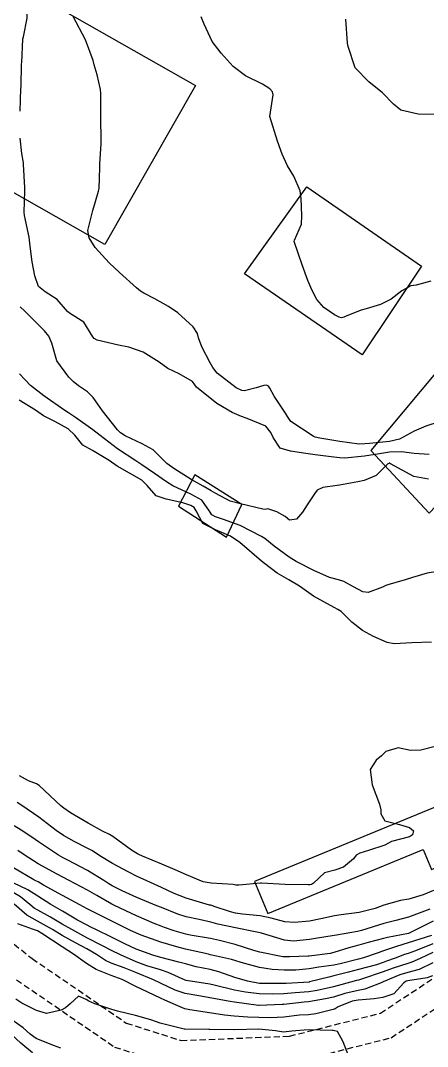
# Model space of a CAD drawing. Header units: metres. Extents: x 292545 to 299085, y 7450245 to 7463078.
# Drawn here: x 296084.5 to 296117.4, y 7461871.4 to 7461954.4 of the extents above; entities that cross this region are included whole.
import ezdxf

# ---------------------------------------------------------------- set-up
doc = ezdxf.new("R2010")
doc.units = ezdxf.units.M
doc.linetypes.add('DASHED', pattern=[0.75, 0.5, -0.25])
for name, color, linetype in [('Curvas de Nivel 1m', 11, 'Continuous'), ('Curvas de Nivel 5m', 15, 'Continuous'), ('Edificações', 30, 'Continuous'), ('Vias Secundárias', 230, 'DASHED')]:
    doc.layers.add(name, color=color, linetype=linetype)

msp = doc.modelspace()

# ---------------------------------------------------------------- linework, layer by layer
at = {"layer": 'Curvas de Nivel 1m', "flags": 128}
for points, elevation in [([(296084.506, 7461947.051), (296084.561, 7461948.871), (296084.565, 7461949.011), (296084.616, 7461950.871), (296084.621, 7461950.984), (296084.721, 7461952.87), (296084.724, 7461952.9), (296084.756, 7461953.056), (296085.071, 7461954.575), (296085.074, 7461954.867), (296084.794, 7461955.962), (296084.305, 7461956.875)], 677), ([(296118.387, 7461921.897), (296117.302, 7461921.563), (296116.38, 7461921.154), (296115.194, 7461920.508), (296114.371, 7461920.305), (296112.744, 7461920.161), (296112.369, 7461920.119), (296111.927, 7461920.105), (296110.37, 7461920.325), (296108.751, 7461920.586), (296108.374, 7461920.68), (296108.203, 7461920.763), (296106.386, 7461921.924), (296106.118, 7461922.341), (296105.962, 7461922.616), (296105.055, 7461923.989), (296104.683, 7461924.636), (296104.576, 7461924.789), (296104.425, 7461924.866), (296104.211, 7461924.856), (296103.576, 7461924.648), (296102.652, 7461924.426), (296102.42, 7461924.454), (296101.958, 7461924.665), (296100.435, 7461925.843), (296100.07, 7461926.317), (296099.865, 7461926.689), (296099.184, 7461927.977), (296098.926, 7461928.703), (296098.834, 7461929.062), (296098.482, 7461929.592), (296097.247, 7461930.722), (296096.498, 7461931.24), (296095.384, 7461931.861), (296094.509, 7461932.323), (296094.242, 7461932.486), (296093.901, 7461932.759), (296092.531, 7461933.998), (296091.709, 7461934.788), (296090.555, 7461936.022), (296090.067, 7461936.805), (296089.973, 7461937.405), (296090.319, 7461938.803), (296090.379, 7461939.009), (296090.597, 7461939.735), (296090.839, 7461940.568), (296090.875, 7461940.797), (296090.938, 7461942.488), (296090.954, 7461942.797), (296091.046, 7461944.408), (296091.052, 7461944.796), (296091.035, 7461946.44), (296091.032, 7461946.797), (296091.01, 7461948.487), (296090.982, 7461948.797), (296090.721, 7461949.989), (296090.493, 7461950.802), (296090.389, 7461951.15), (296089.775, 7461952.81), (296088.772, 7461954.701)], 678), ([(296117.722, 7461933.281), (296116.52, 7461932.973), (296116.095, 7461932.921), (296115.374, 7461932.507), (296114.506, 7461931.829), (296113.639, 7461931.392), (296112.498, 7461931.055), (296112.089, 7461930.952), (296111.064, 7461930.554), (296110.68, 7461930.368), (296110.49, 7461930.335), (296110.309, 7461930.38), (296109.934, 7461930.568), (296109.074, 7461931.156), (296108.505, 7461931.822), (296108.083, 7461932.594), (296107.778, 7461933.343), (296107.309, 7461934.602), (296106.659, 7461936.512), (296106.679, 7461936.609), (296107.264, 7461937.916), (296107.289, 7461938.603), (296107.224, 7461939.983), (296107.139, 7461940.605), (296106.625, 7461941.787), (296106.131, 7461942.615), (296105.705, 7461943.561), (296105.312, 7461944.623), (296104.683, 7461946.63), (296104.962, 7461948.366), (296104.908, 7461948.628), (296104.706, 7461948.859), (296104.109, 7461949.242), (296102.722, 7461949.917), (296101.735, 7461950.67), (296100.744, 7461951.742), (296100.017, 7461952.687), (296099.37, 7461954.091), (296099.15, 7461954.696)], 679), ([(296117.58, 7461919.258), (296116.361, 7461919.336), (296115.353, 7461919.495), (296114.362, 7461919.446), (296113.563, 7461919.325), (296112.359, 7461919.14), (296110.761, 7461918.968), (296110.357, 7461918.986), (296109.884, 7461919.048), (296108.359, 7461919.226), (296107.613, 7461919.345), (296106.362, 7461919.523), (296105.531, 7461919.789), (296104.951, 7461920.631), (296104.783, 7461921.04), (296104.382, 7461921.552), (296102.859, 7461922.185), (296102.39, 7461922.341), (296101.657, 7461922.667), (296100.403, 7461923.38), (296098.771, 7461924.705), (296098.621, 7461924.903), (296098.428, 7461925.172), (296097.359, 7461925.796), (296096.438, 7461926.239), (296095.752, 7461926.737), (296094.455, 7461927.56), (296093.278, 7461927.95), (296092.463, 7461928.109), (296090.736, 7461928.531), (296090.471, 7461928.66), (296090.373, 7461928.801), (296089.648, 7461929.976), (296088.492, 7461930.695), (296088.325, 7461930.832), (296087.483, 7461931.816), (296086.509, 7461932.432), (296085.976, 7461932.855), (296085.669, 7461933.716), (296085.463, 7461934.861), (296085.297, 7461936.121), (296085.23, 7461936.863), (296084.853, 7461938.604), (296084.814, 7461938.868), (296084.87, 7461940.607), (296084.866, 7461940.867), (296084.77, 7461942.73), (296084.758, 7461942.869), (296084.644, 7461943.623), (296084.491, 7461944.872)], 677), ([(296117.541, 7461917.271), (296116.338, 7461917.479), (296114.468, 7461918.518), (296114.388, 7461918.554), (296114.353, 7461918.554), (296114.324, 7461918.549), (296114.246, 7461918.521), (296113.303, 7461917.566), (296112.332, 7461917.164), (296111.823, 7461917.056), (296110.326, 7461916.788), (296110.134, 7461916.764), (296108.981, 7461916.583), (296108.527, 7461916.382), (296108.318, 7461916.09), (296107.718, 7461915.187), (296107.328, 7461914.6), (296106.856, 7461914.046), (296106.296, 7461913.965), (296105.921, 7461914.238), (296105.269, 7461914.626), (296104.53, 7461914.861), (296104.305, 7461914.82), (296104.117, 7461914.83), (296102.309, 7461915.272), (296101.489, 7461915.49), (296100.317, 7461916.098), (296099.958, 7461916.324), (296099.291, 7461916.695), (296098.331, 7461917.236), (296096.93, 7461918.138), (296096.35, 7461918.55), (296096.163, 7461918.733), (296095.266, 7461919.651), (296094.366, 7461920.116), (296092.995, 7461920.774), (296092.624, 7461921.025), (296092.378, 7461921.256), (296091.166, 7461922.792), (296090.414, 7461923.882), (296089.952, 7461924.341), (296089.216, 7461924.818), (296088.773, 7461925.171), (296088.43, 7461925.52), (296087.47, 7461926.84), (296087.045, 7461928.264), (296086.811, 7461928.847), (296086.477, 7461929.266), (296084.871, 7461930.866), (296084.496, 7461931.211)], 676), ([(296117.781, 7461904.078), (296116.178, 7461904.025), (296114.743, 7461903.948), (296114.178, 7461904.051), (296113.09, 7461904.531), (296112.188, 7461905.027), (296111.332, 7461905.69), (296110.466, 7461906.566), (296110.205, 7461906.735), (296109.898, 7461906.882), (296108.221, 7461907.81), (296107.094, 7461908.601), (296106.238, 7461909.134), (296105.274, 7461909.655), (296104.251, 7461910.444), (296104.032, 7461910.642), (296102.275, 7461912.143), (296101.51, 7461912.668), (296100.288, 7461913.163), (296099.273, 7461913.675), (296098.741, 7461914.703), (296098.575, 7461914.975), (296098.307, 7461915.133), (296097.668, 7461915.358), (296096.312, 7461915.638), (296095.5, 7461915.927), (296094.779, 7461916.753), (296094.329, 7461917.177), (296093.342, 7461917.766), (296092.346, 7461918.328), (296091.707, 7461918.786), (296090.361, 7461919.584), (296089.578, 7461920.025), (296088.919, 7461920.822), (296088.38, 7461921.332), (296087.301, 7461921.929), (296086.396, 7461922.397), (296085.74, 7461922.857), (296084.411, 7461923.659)], 674), ([(296118.075, 7461895.644), (296116.91, 7461895.326), (296116.071, 7461895.323), (296115.064, 7461895.519), (296114.07, 7461895.23), (296113.724, 7461894.868), (296113.3, 7461894.528), (296112.81, 7461893.778), (296112.975, 7461892.531), (296113.574, 7461890.97), (296113.668, 7461890.523), (296113.669, 7461890.184), (296114.004, 7461889.622), (296115.186, 7461889.323), (296115.999, 7461889.071), (296116.306, 7461888.806), (296116.23, 7461888.496), (296115.991, 7461888.318), (296114.549, 7461887.953), (296113.984, 7461887.664), (296112.669, 7461887.229), (296111.978, 7461887.012), (296111.681, 7461886.847), (296111.458, 7461886.555), (296110.656, 7461885.87), (296109.959, 7461885.632), (296109.115, 7461885.419), (296108.233, 7461884.587), (296108.052, 7461884.479), (296107.942, 7461884.45), (296107.792, 7461884.443), (296105.941, 7461884.473), (296104.014, 7461884.567), (296103.942, 7461884.566), (296102.188, 7461884.41), (296101.941, 7461884.426), (296101.734, 7461884.456), (296099.942, 7461884.583), (296099.296, 7461884.696), (296097.951, 7461885.244), (296097.028, 7461885.648), (296095.964, 7461886.124), (296094.39, 7461886.754), (296094.105, 7461886.888), (296093.975, 7461886.959), (296093.507, 7461887.236), (296091.989, 7461888.352), (296091.721, 7461888.514), (296091.162, 7461888.792), (296090.002, 7461889.438), (296088.562, 7461890.277), (296088.02, 7461890.634), (296087.784, 7461890.832), (296086.039, 7461892.484), (296085.808, 7461892.621), (296085.182, 7461892.863), (296084.438, 7461893.265)], 673), ([(296117.938, 7461883.987), (296117.088, 7461883.637), (296115.931, 7461883.292), (296115.274, 7461883.162), (296113.926, 7461882.784), (296113.214, 7461882.531), (296111.919, 7461882.199), (296110.472, 7461882.01), (296109.916, 7461881.923), (296108.816, 7461881.679), (296107.912, 7461881.514), (296106.701, 7461881.399), (296105.911, 7461881.458), (296104.808, 7461881.737), (296103.916, 7461881.941), (296102.49, 7461882.081), (296101.918, 7461882.15), (296101.505, 7461882.253), (296100.203, 7461882.686), (296099.999, 7461882.764), (296099.924, 7461882.783), (296099.811, 7461882.804), (296097.929, 7461883.357), (296096.952, 7461883.744), (296095.938, 7461884.215), (296094.736, 7461884.752), (296093.948, 7461885.121), (296093.235, 7461885.486), (296091.964, 7461886.174), (296090.953, 7461886.795), (296090.354, 7461887.182), (296089.979, 7461887.379), (296088.865, 7461887.94), (296087.989, 7461888.43), (296087.409, 7461888.836), (296086.009, 7461889.923), (296084.64, 7461890.871), (296084.248, 7461891.1)], 672), ([(296117.629, 7461882.474), (296115.916, 7461881.825), (296114.875, 7461881.549), (296113.911, 7461881.305), (296112.097, 7461880.739), (296111.904, 7461880.686), (296111.789, 7461880.667), (296111.168, 7461880.557), (296110.094, 7461880.374), (296109.899, 7461880.34), (296108.388, 7461880.093), (296107.894, 7461880.029), (296106.607, 7461879.894), (296105.893, 7461879.954), (296104.011, 7461880.53), (296103.902, 7461880.562), (296103.514, 7461880.644), (296101.906, 7461880.958), (296100.499, 7461881.271), (296099.91, 7461881.42), (296098.983, 7461881.629), (296097.914, 7461881.852), (296097.253, 7461882.057), (296095.921, 7461882.594), (296095.546, 7461882.744), (296093.929, 7461883.409), (296092.758, 7461883.949), (296091.939, 7461884.364), (296091.675, 7461884.519), (296091.251, 7461884.79), (296089.955, 7461885.6), (296088.352, 7461886.441), (296087.97, 7461886.627), (296087.608, 7461886.834), (296085.984, 7461887.913), (296085.432, 7461888.302), (296084.577, 7461888.871), (296083.998, 7461889.22)], 671), ([(296117.771, 7461880.351), (296115.892, 7461879.744), (296114.935, 7461879.461), (296113.881, 7461879.089), (296113.465, 7461878.94), (296112.282, 7461878.544), (296111.872, 7461878.426), (296110.376, 7461878.056), (296109.867, 7461877.953), (296108.663, 7461877.784), (296107.864, 7461877.656), (296106.794, 7461877.538), (296105.862, 7461877.535), (296104.894, 7461877.598), (296103.864, 7461877.745), (296102.369, 7461878.154), (296101.87, 7461878.321), (296101.602, 7461878.396), (296100.38, 7461878.682), (296099.874, 7461878.79), (296099.745, 7461878.821), (296097.881, 7461879.247), (296097.173, 7461879.432), (296095.889, 7461879.813), (296094.281, 7461880.372), (296093.899, 7461880.527), (296093.379, 7461880.765), (296091.91, 7461881.508), (296091.06, 7461881.938), (296089.92, 7461882.503), (296089.312, 7461882.816), (296087.93, 7461883.571), (296086.373, 7461884.411), (296085.941, 7461884.671), (296085.827, 7461884.737), (296085.594, 7461884.855), (296083.957, 7461885.814)], 669), ([(296117.885, 7461879.678), (296116.487, 7461879.099), (296115.879, 7461878.887), (296115.587, 7461878.793), (296114.837, 7461878.51), (296114.135, 7461878.253), (296113.869, 7461878.156), (296113.319, 7461877.979), (296111.863, 7461877.583), (296111.05, 7461877.369), (296109.858, 7461877.065), (296109.459, 7461876.972), (296107.913, 7461876.589), (296107.867, 7461876.575), (296106.012, 7461876.456), (296105.85, 7461876.451), (296104.037, 7461876.451), (296103.85, 7461876.463), (296102.894, 7461876.65), (296101.856, 7461876.951), (296100.57, 7461877.39), (296099.862, 7461877.582), (296098.747, 7461877.819), (296097.866, 7461878.038), (296097.341, 7461878.192), (296095.871, 7461878.567), (296095.226, 7461878.746), (296093.88, 7461879.243), (296093.005, 7461879.65), (296091.894, 7461880.214), (296090.662, 7461880.799), (296090.148, 7461881.049), (296089.907, 7461881.172), (296089.14, 7461881.589), (296087.918, 7461882.301), (296086.973, 7461882.839), (296085.93, 7461883.527), (296085.122, 7461884.049), (296083.94, 7461884.616)], 668), ([(296117.878, 7461878.958), (296116.854, 7461878.49), (296116.184, 7461878.183), (296115.869, 7461878.077), (296114.68, 7461877.697), (296113.862, 7461877.398), (296112.114, 7461876.805), (296111.855, 7461876.727), (296111.713, 7461876.693), (296111.229, 7461876.556), (296110.15, 7461876.265), (296109.847, 7461876.182), (296108.531, 7461875.895), (296107.841, 7461875.79), (296106.754, 7461875.691), (296105.838, 7461875.625), (296104.872, 7461875.595), (296103.838, 7461875.625), (296102.731, 7461875.759), (296101.842, 7461875.93), (296100.202, 7461876.33), (296099.849, 7461876.405), (296097.924, 7461876.709), (296097.853, 7461876.734), (296096.481, 7461877.352), (296095.861, 7461877.554), (296094.732, 7461877.883), (296093.867, 7461878.208), (296092.611, 7461878.773), (296091.878, 7461879.133), (296091.201, 7461879.472), (296089.893, 7461880.154), (296088.67, 7461880.822), (296087.907, 7461881.253), (296086.938, 7461881.814), (296085.918, 7461882.388), (296085.628, 7461882.563), (296085.268, 7461882.86), (296084.526, 7461883.468), (296083.932, 7461883.817)], 667), ([(296117.869, 7461878.12), (296116.764, 7461877.591), (296115.861, 7461877.351), (296115.206, 7461877.16), (296113.854, 7461876.591), (296113.7, 7461876.522), (296112.382, 7461876.005), (296111.843, 7461875.879), (296110.764, 7461875.635), (296109.835, 7461875.352), (296109.205, 7461875.204), (296107.829, 7461874.983), (296107.483, 7461874.94), (296105.825, 7461874.765), (296105.691, 7461874.755), (296103.824, 7461874.688), (296103.774, 7461874.69), (296101.827, 7461874.952), (296101.483, 7461875.01), (296099.832, 7461875.31), (296099.112, 7461875.419), (296097.842, 7461875.65), (296097.043, 7461875.92), (296095.85, 7461876.488), (296095.29, 7461876.746), (296093.859, 7461877.336), (296092.907, 7461877.725), (296091.866, 7461878.113), (296091.402, 7461878.321), (296090.66, 7461878.798), (296089.88, 7461879.264), (296088.959, 7461879.748), (296087.896, 7461880.336), (296087.106, 7461880.838), (296085.91, 7461881.509), (296085.039, 7461881.988), (296084.006, 7461882.879)], 666), ([(296111.086, 7461870.557), (296110.63, 7461871.727), (296110.177, 7461872.566), (296109.804, 7461872.641), (296109.724, 7461872.65), (296107.804, 7461872.707), (296106.477, 7461872.61), (296105.802, 7461872.509), (296105.159, 7461872.626), (296103.804, 7461872.75), (296101.835, 7461872.701), (296101.803, 7461872.702), (296099.851, 7461872.737), (296099.803, 7461872.742), (296099.748, 7461872.747), (296097.804, 7461872.76), (296097.752, 7461872.762), (296095.811, 7461873.253), (296095.056, 7461873.506), (296093.82, 7461873.869), (296092.379, 7461874.22), (296091.827, 7461874.383), (296090.536, 7461874.799), (296090.056, 7461875.027), (296089.836, 7461875.166), (296089.222, 7461875.434), (296088.546, 7461874.823), (296088.162, 7461874.492), (296087.825, 7461874.297), (296086.621, 7461874.042), (296085.824, 7461874.277), (296084.621, 7461874.868), (296084.136, 7461875.176)], 664), ([(296087.787, 7461871.23), (296087.191, 7461871.434), (296085.795, 7461872.009), (296085.306, 7461872.366), (296084.75, 7461872.866), (296083.813, 7461873.527)], 663), ([(296085.491, 7461870.854), (296084.563, 7461871.641), (296083.797, 7461872.319)], 662)]:
    msp.add_lwpolyline(points, dxfattribs=dict(at, elevation=elevation))
at = {"layer": 'Curvas de Nivel 5m', "flags": 128}
for points, elevation in [([(296118.382, 7461946.777), (296116.686, 7461946.794), (296115.305, 7461947.126), (296114.694, 7461947.605), (296113.813, 7461948.529), (296112.716, 7461949.412), (296111.6, 7461950.551), (296111.022, 7461952.285), (296110.99, 7461952.558), (296110.833, 7461954.499)], 680), ([(296118.246, 7461909.805), (296117.432, 7461909.669), (296116.241, 7461909.299), (296115.63, 7461909.115), (296114.235, 7461908.73), (296114.087, 7461908.668), (296113.817, 7461908.524), (296112.661, 7461908.101), (296112.227, 7461908.164), (296111.465, 7461908.552), (296110.674, 7461909), (296110.238, 7461909.115), (296109.508, 7461909.31), (296108.246, 7461909.868), (296106.819, 7461910.604), (296106.258, 7461910.956), (296105.046, 7461911.853), (296104.28, 7461912.465), (296104.016, 7461912.643), (296102.291, 7461913.508), (296100.954, 7461914.016), (296100.298, 7461914.228), (296100.004, 7461914.389), (296099.811, 7461914.687), (296099.181, 7461915.566), (296098.316, 7461916.061), (296096.849, 7461916.725), (296096.328, 7461917.045), (296095.354, 7461917.728), (296094.348, 7461918.43), (296093.84, 7461918.765), (296092.362, 7461919.724), (296090.958, 7461920.794), (296090.38, 7461921.273), (296088.968, 7461922.248), (296088.4, 7461922.628), (296088.107, 7461922.833), (296086.415, 7461924.021), (296085.325, 7461924.861), (296084.432, 7461925.783)], 675), ([(296117.909, 7461881.51), (296115.924, 7461880.5), (296115.903, 7461880.494), (296114.222, 7461880.193), (296113.897, 7461880.112), (296112.662, 7461879.768), (296111.888, 7461879.56), (296111.094, 7461879.348), (296109.879, 7461878.959), (296109.564, 7461878.886), (296107.874, 7461878.682), (296107.79, 7461878.675), (296106.289, 7461878.614), (296105.873, 7461878.608), (296105.736, 7461878.621), (296103.878, 7461878.992), (296103.398, 7461879.127), (296101.887, 7461879.608), (296100.622, 7461879.949), (296099.894, 7461880.098), (296098.237, 7461880.368), (296097.899, 7461880.444), (296096.957, 7461880.724), (296096.166, 7461880.997), (296095.906, 7461881.095), (296095.341, 7461881.313), (296093.915, 7461881.922), (296092.125, 7461882.778), (296091.924, 7461882.884), (296090.698, 7461883.566), (296089.935, 7461884.005), (296088.416, 7461884.825), (296087.946, 7461885.066), (296087.48, 7461885.305), (296085.962, 7461886.145), (296084.812, 7461886.867), (296084.32, 7461887.219)], 670), ([(296117.859, 7461877.069), (296117.431, 7461876.91), (296115.855, 7461876.67), (296115.719, 7461876.637), (296115.522, 7461876.503), (296114.728, 7461875.622), (296113.835, 7461875.322), (296113.137, 7461875.227), (296111.831, 7461875.106), (296111.364, 7461875.021), (296110.232, 7461874.566), (296109.97, 7461874.42), (296109.821, 7461874.353), (296108.405, 7461873.996), (296107.816, 7461873.933), (296107.096, 7461873.881), (296105.814, 7461873.721), (296104.76, 7461873.684), (296103.814, 7461873.715), (296102.905, 7461873.745), (296101.814, 7461873.81), (296101.038, 7461873.895), (296099.817, 7461874.08), (296098.216, 7461874.317), (296097.828, 7461874.406), (296097.05, 7461874.722), (296096.197, 7461875.095), (296095.838, 7461875.259), (296094.836, 7461875.757), (296093.848, 7461876.226), (296092.737, 7461876.771), (296091.856, 7461877.114), (296090.645, 7461877.583), (296089.866, 7461878.075), (296088.822, 7461878.821), (296087.882, 7461879.42), (296086.244, 7461880.501), (296085.901, 7461880.709), (296085.502, 7461880.856), (296084.318, 7461881.285)], 665)]:
    msp.add_lwpolyline(points, dxfattribs=dict(at, elevation=elevation))
at = {"layer": 'Edificações'}
for points in [[(296082.904, 7461958.102), (296098.671, 7461949.121), (296091.339, 7461936.248), (296075.571, 7461945.229)], [(296107.689, 7461940.931), (296116.953, 7461934.51), (296112.173, 7461927.338), (296102.64, 7461933.883)], [(296098.625, 7461917.614), (296097.292, 7461915.09), (296101.186, 7461912.565), (296102.416, 7461915.226)], [(296117.936, 7461890.685), (296103.454, 7461884.717), (296104.523, 7461882.121), (296117.093, 7461887.302), (296117.762, 7461885.679), (296120.933, 7461886.986), (296119.195, 7461891.204)]]:
    msp.add_lwpolyline(points, close=True, dxfattribs=at)
at = {"layer": 'Edificações', "elevation": 680.806}
msp.add_lwpolyline([(296141.693, 7461958.14), (296128.869, 7461936.219), (296127.461, 7461937.042), (296112.876, 7461919.603), (296117.593, 7461914.529), (296133.101, 7461930.807), (296134.62, 7461929.982), (296147.396, 7461951.776), (296144.028, 7461955.534)], close=True, dxfattribs=at)
at = {"layer": 'Vias Secundárias'}
for points in [[(296062.887, 7461896.459), (296085.466, 7461878.477), (296093.084, 7461873.258), (296097.513, 7461871.842), (296106.282, 7461872.196), (296113.634, 7461874.054), (296126.406, 7461882.478), (296136.061, 7461887.256), (296146.351, 7461894.269), (296150.16, 7461898.339), (296153.349, 7461903.293), (296157.088, 7461912.044), (296160.293, 7461916.608), (296161.698, 7461918.515), (296165.125, 7461921.882), (296169.549, 7461926.245)], [(296084.195, 7461876.758), (296092.135, 7461871.318), (296097.222, 7461869.692), (296106.59, 7461870.07), (296114.508, 7461872.071), (296127.472, 7461880.622), (296137.142, 7461885.406), (296147.75, 7461892.637), (296151.852, 7461897.02), (296155.243, 7461902.288), (296158.965, 7461910.999), (296162.028, 7461915.36), (296163.317, 7461917.111), (296166.624, 7461920.359), (296171.211, 7461924.867)]]:
    msp.add_lwpolyline(points, dxfattribs=at)

doc.saveas('drawing.dxf')
